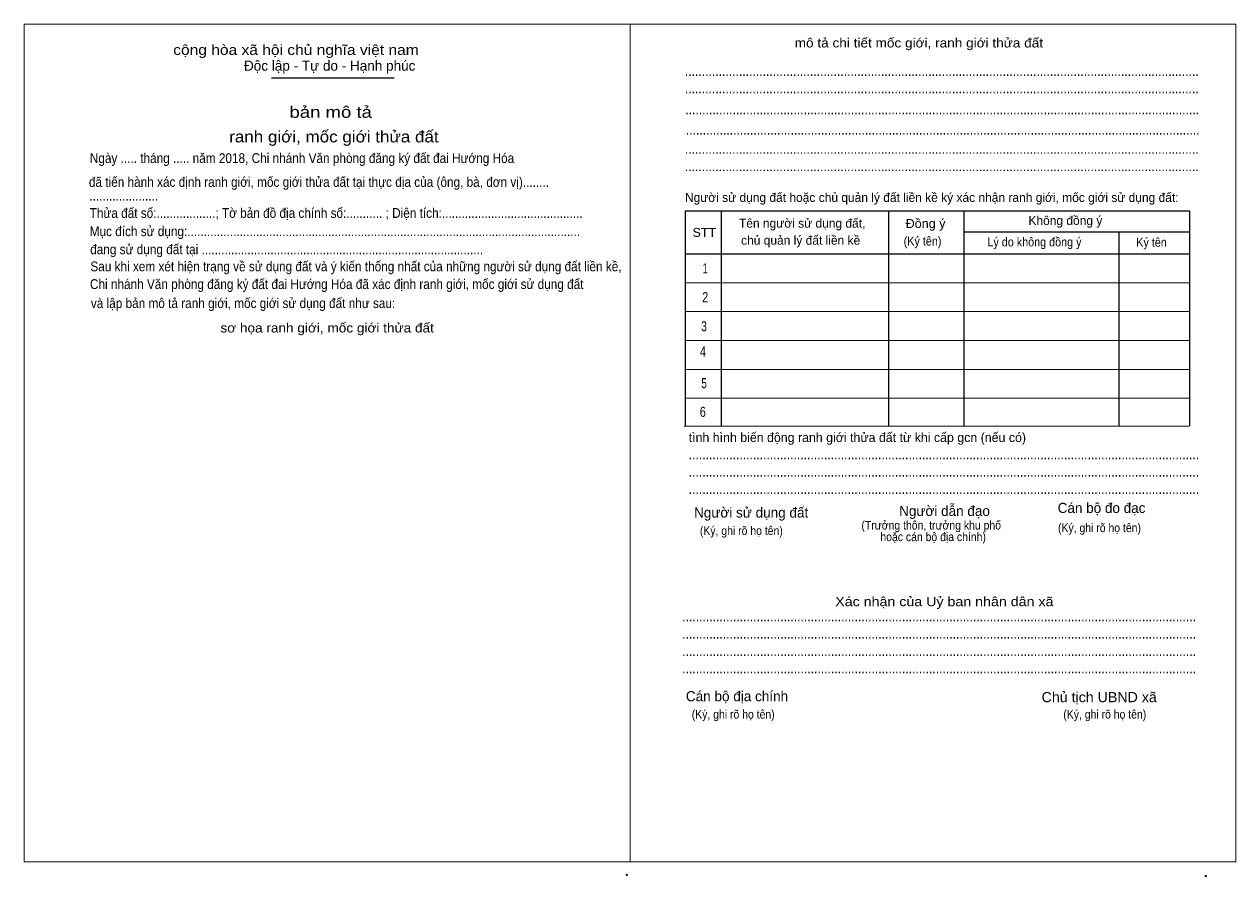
# Model space of a CAD drawing. Header units: metres. Extents: x 544719 to 546519, y 1827251 to 1827671.
# Drawn here: x 545453.3 to 545874.1, y 1827339.7 to 1827635.8 of the extents above; entities that cross this region are included whole.
import ezdxf
from ezdxf.enums import TextEntityAlignment as Align

# ---------------------------------------------------------------- set-up
doc = ezdxf.new("R2010")
doc.units = ezdxf.units.M
doc.header["$PDMODE"] = 32
doc.header["$PDSIZE"] = 0.5
doc.layers.add('16', color=7, linetype='Continuous')
doc.layers.add('2', color=7, linetype='Continuous', lineweight=13)

msp = doc.modelspace()

# ---------------------------------------------------------------- linework, layer by layer
at = {"layer": '2', "lineweight": 25}
for p, q in [((545539.22, 1827617.17), (545581.77, 1827617.17)), ((545695.44, 1827570.91), (545695.44, 1827496.19)), ((545753.48, 1827570.61), (545753.48, 1827496.19)), ((545779.67, 1827570.61), (545779.67, 1827496.19)), ((545779.67, 1827563.69), (545858.13, 1827563.69)), ((545833.55, 1827563.69), (545833.55, 1827496.19)), ((545682.84, 1827556.06), (545858.13, 1827556.06))]:
    msp.add_line(p, q, dxfattribs=at)
at = {"layer": '2'}
for p, q in [((545682.84, 1827546.03), (545858.13, 1827546.03)), ((545682.84, 1827535.99), (545858.13, 1827535.99)), ((545682.84, 1827525.96), (545858.13, 1827525.96)), ((545682.84, 1827515.93), (545858.13, 1827515.93)), ((545682.84, 1827505.89), (545858.13, 1827505.89)), ((545682.54, 1827496.19), (545857.83, 1827496.19))]:
    msp.add_line(p, q, dxfattribs=at)
for points in [[(545453.35, 1827635.81), (545663.73, 1827635.81), (545663.73, 1827344.83), (545453.35, 1827344.83)], [(545663.73, 1827635.8), (545874.11, 1827635.8), (545874.11, 1827344.83), (545663.73, 1827344.83)], [(545663.73, 1827635.8), (545874.1, 1827635.8), (545874.1, 1827344.83), (545663.73, 1827344.83)]]:
    msp.add_lwpolyline(points, close=True, dxfattribs=at)
at = {"layer": '2', "lineweight": 25}
msp.add_lwpolyline([(545858.13, 1827496.19), (545858.13, 1827570.91), (545682.84, 1827570.91), (545682.84, 1827496.19)], dxfattribs=at)
at = {"layer": '2'}
for p in [(545662.6, 1827340.34), (545863.71, 1827339.92)]:
    msp.add_point(p, dxfattribs=at)

# ---------------------------------------------------------------- texts
at = {"layer": '16', "width": 0.9}
for s, p in [('Ngày ..... tháng ..... năm 2018, Chi nhánh Văn phòng đăng ký đất đai Hướng Hóa', (545476.14, 1827587.6)), (' đã tiến hành xác định ranh giới, mốc giới thửa đất tại thực địa của (ông, bà, đơn vị)........', (545474.68, 1827579.32)), ('Thửa đất số:..................; Tờ bản đồ địa chính số:........... ; Diện tích:...........................................', (545476.08, 1827568.54)), ('.....................', (545475.98, 1827574.52)), ('Mục đích sử dụng:........................................................................................................................', (545476.08, 1827562.2)), ('đang sử dụng đất tại ......................................................................................', (545476.26, 1827555.92)), ('Sau khi xem xét hiện trạng về sử dụng đất và ý kiến thống nhất của những người sử dụng đất liền kề,', (545476.32, 1827549.98)), ('Chi nhánh Văn phòng đăng ký đất đai Hướng Hóa đã xác định ranh giới, mốc giới sử dụng đất', (545476.18, 1827543.84)), (' và lập bản mô tả ranh giới, mốc giới sử dụng đất như sau:', (545475.36, 1827537.22))]:
    msp.add_text(s, height=3.4, dxfattribs=at).set_placement(p)
at = {"layer": '2'}
for s, height, width, p in [('mô tả chi tiết mốc giới, ranh giới thửa đất', 3.21, 1.1, (545764.06, 1827627.74)), ('bản mô tả', 4.014, 1.2, (545559.78, 1827603.3)), ('ranh giới, mốc giới thửa đất', 4.014, 1.1, (545560.9, 1827594.76)), ('1', 3.512, 0.7, (545689.83, 1827549.24)), ('2', 3.512, 0.8, (545689.85, 1827539.22)), ('sơ họa ranh giới, mốc giới thửa đất', 3.21, 1.1, (545558.55, 1827528.74)), ('3', 3.512, 0.75, (545689.45, 1827529.14)), ('4', 3.512, 0.8, (545689.06, 1827520.38)), ('5', 3.512, 0.75, (545689.47, 1827509.36)), ('6', 3.512, 0.8, (545689.01, 1827499.42)), ('(Trưởng thôn, trưởng khu phố', 3.01, 0.9, (545768.34, 1827460.28)), ('hoặc cán bộ địa chính)', 3.01, 0.9, (545769.01, 1827456.26)), ('Xác nhận của Uỷ ban nhân dân xã', 3.212, 1.15, (545772.9, 1827433.66))]:
    msp.add_text(s, height=height, dxfattribs=dict(at, width=width)).set_placement(p, align=Align.CENTER)
for s, height, width, p in [('cộng hòa xã hội chủ nghĩa việt nam', 3.511, 1.15, (545505.1, 1827625.16)), ('........................................................................................................................................................', 3.511, 0.9, (545682.78, 1827617.84)), ('........................................................................................................................................................', 3.511, 0.9, (545682.78, 1827611.82)), ('........................................................................................................................................................', 3.511, 0.9, (545682.92, 1827604.56)), ('........................................................................................................................................................', 3.511, 0.9, (545683.1, 1827597.46)), ('........................................................................................................................................................', 3.511, 0.9, (545682.78, 1827590.82)), ('........................................................................................................................................................', 3.511, 0.9, (545682.78, 1827590.82)), ('........................................................................................................................................................', 3.511, 0.9, (545682.78, 1827584.8)), ('Đồng ý', 3.11, 1.05, (545759.46, 1827565.04)), ('STT', 3.11, 1.05, (545685.42, 1827561.94)), ('(Ký tên)', 3.11, 0.9, (545758.78, 1827558.94)), ('Lý do không đồng ý', 3.11, 0.9, (545787.86, 1827558.64)), ('Ký tên', 3.11, 0.9, (545839.54, 1827558.52)), ('.......................................................................................................................................................', 3.511, 0.9, (545684.12, 1827484.66)), ('.......................................................................................................................................................', 3.511, 0.9, (545684.12, 1827478.64)), ('.......................................................................................................................................................', 3.511, 0.9, (545684.12, 1827472.62)), ('(Ký, ghi rõ họ tên)', 3.01, 0.9, (545812.38, 1827459.4)), ('(Ký, ghi rõ họ tên)', 3.01, 0.9, (545688, 1827458.4)), ('........................................................................................................................................................', 3.511, 0.9, (545681.86, 1827428.38)), ('........................................................................................................................................................', 3.511, 0.9, (545681.86, 1827422.36)), ('........................................................................................................................................................', 3.511, 0.9, (545681.86, 1827416.36)), ('........................................................................................................................................................', 3.511, 0.9, (545681.86, 1827410.34)), ('Chủ tịch UBND xã', 3.512, 1.05, (545806.68, 1827400.32)), ('(Ký, ghi rõ họ tên)', 3.01, 0.9, (545685.18, 1827394.62)), ('(Ký, ghi rõ họ tên)', 3.01, 0.9, (545814.22, 1827394.62))]:
    msp.add_text(s, height=height, dxfattribs=dict(at, width=width)).set_placement(p)
for s, height, p in [('Độc lập - Tự do - Hạnh phúc', 3.511, (545529.68, 1827619.66)), ('Người sử dụng đất hoặc chủ quản lý đất liền kề ký xác nhận ranh giới, mốc giới sử dụng đất:', 3.11, (545682.82, 1827574.08)), ('Tên người sử dụng đất,', 3.11, (545701.58, 1827565.14)), ('Không đồng ý', 3.11, (545802.1, 1827566.06)), ('chủ quản lý đất liền kề', 3.11, (545702.3, 1827559.22)), ('tình hình biến động ranh giới thửa đất từ khi cấp gcn (nếu có)', 3.21, (545684.12, 1827490.68)), ('Người sử dụng đất', 3.512, (545685.98, 1827464.44)), ('Người dẫn đạo', 3.51, (545757.2, 1827465)), ('Cán bộ đo đạc', 3.504, (545812.26, 1827466.04)), ('Cán bộ địa chính', 3.512, (545683.14, 1827400.64))]:
    msp.add_text(s, height=height, dxfattribs=at).set_placement(p)

doc.saveas('drawing.dxf')
